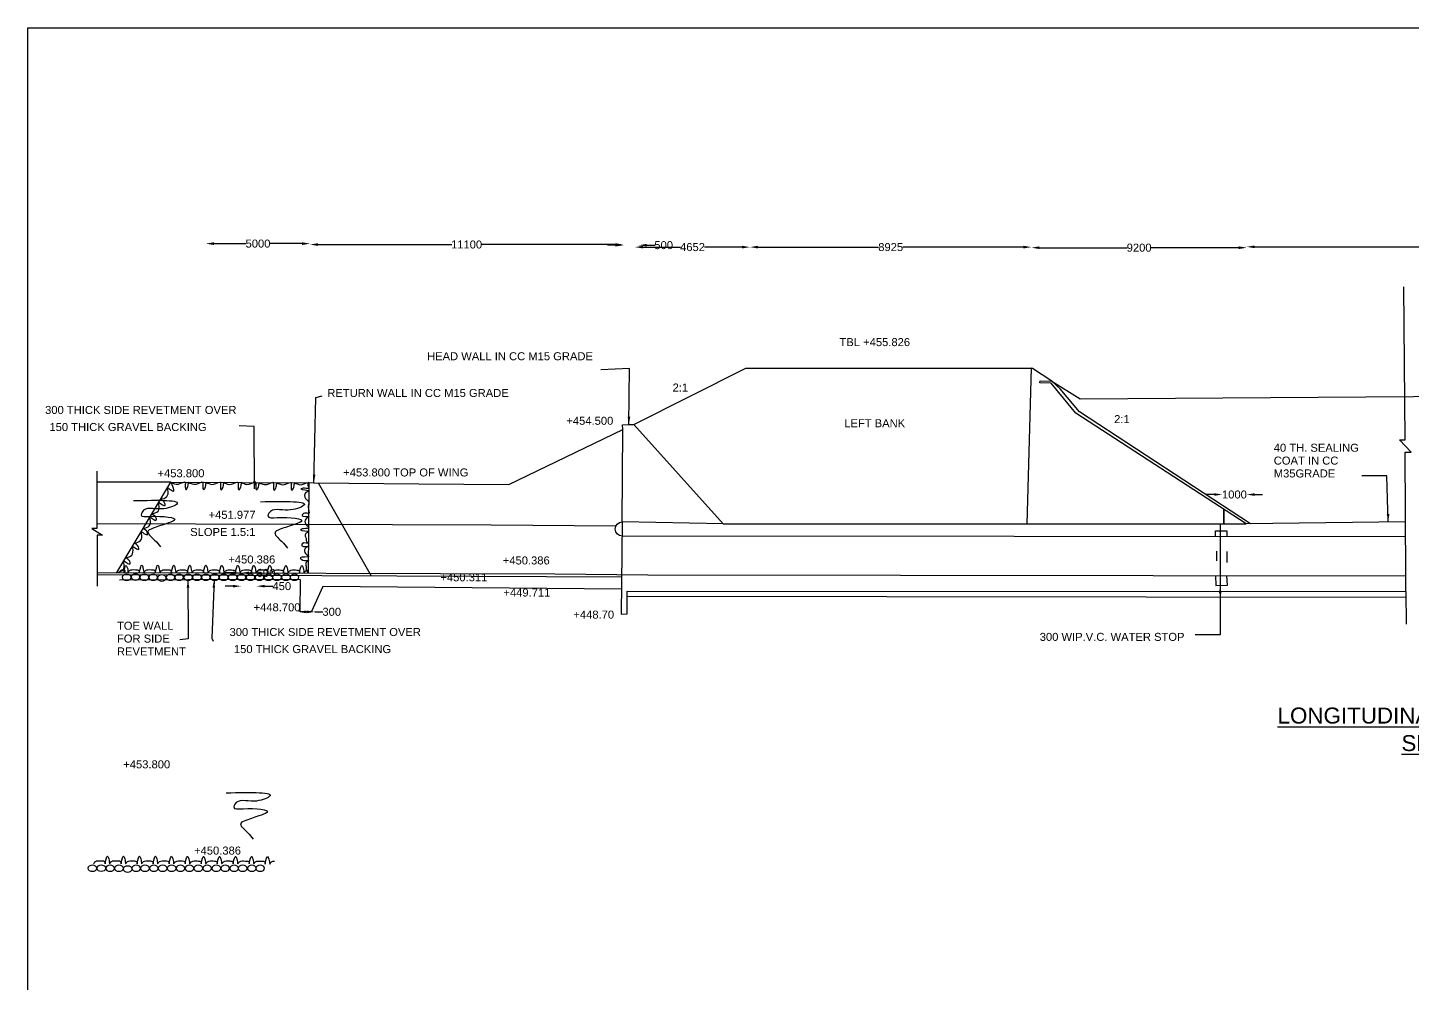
# Model space of a CAD drawing. Header units: millimetres. Extents: x 5124 to 2536808, y 2311 to 44358046.
# Drawn here: x 2529653 to 2532248, y 44356255 to 44358046 of the extents above; entities that cross this region are included whole.
import ezdxf

# ---------------------------------------------------------------- set-up
doc = ezdxf.new("R2010")
doc.units = ezdxf.units.MM
doc.header["$MEASUREMENT"] = 0
for name, color, linetype in [('DIMENSION', 7, 'Continuous'), ('DRAWING', 2, 'Continuous'), ('TEXT', 7, 'Continuous')]:
    doc.layers.add(name, color=color, linetype=linetype)
doc.styles.get("Standard").update_dxf_attribs({"font": 'arial.ttf', "height": 15})
doc.dimstyles.get("Standard").update_dxf_attribs({"dimtxt": 15, "dimasz": 15, "dimexe": 0.18, "dimexo": 0.0625, "dimgap": 0.09, "dimtad": 0, "dimdec": 0, "dimzin": 0, "dimdsep": 46, "dimtxsty": 'Standard', "dimcen": 0.09, "dimse1": 1, "dimse2": 1, "dimadec": 0, "dimazin": 0, "dimtfac": 1, "dimtdec": 0, "dimtofl": 0, "dimtmove": 0, "dimatfit": 3, "dimfxl": 1, "dimtolj": 1, "dimtzin": 0, "dimarcsym": 0})

# ---------------------------------------------------------------- blocks, each defined once
blk = doc.blocks.new('*D53')
at = {"layer": 'Defpoints', "color": 0, "transparency": 16777216}
for p in [(2529987.4, 44357638.4), (2530182.4, 44357641), (2530182.4, 44357635.5)]:
    blk.add_point(p, dxfattribs=at)
at = {"layer": 'DIMENSION', "color": 0, "lineweight": -2, "transparency": 16777216}
for p, q in [((2530002.4, 44357641), (2530062.4, 44357641)), ((2530167.4, 44357641), (2530107.4, 44357641))]:
    blk.add_line(p, q, dxfattribs=at)
at = {"layer": 'DIMENSION', "color": 0, "transparency": 16777216}
for points in [[(2530002.4, 44357643.5), (2530002.4, 44357638.5), (2529987.4, 44357641)], [(2530167.4, 44357643.5), (2530167.4, 44357638.5), (2530182.4, 44357641)]]:
    blk.add_solid(points, dxfattribs=at)
at = {"layer": 'DIMENSION', "color": 0, "transparency": 16777216, "insert": (2530084.9, 44357641), "char_height": 15, "attachment_point": 5}
blk.add_mtext('\\A1;5000', dxfattribs=at)
blk = doc.blocks.new('*D54')
at = {"layer": 'Defpoints', "color": 0, "transparency": 16777216}
for p in [(2530182.1, 44357641), (2530769.6, 44357639.3), (2530769.6, 44357629.4)]:
    blk.add_point(p, dxfattribs=at)
at = {"layer": 'DIMENSION', "color": 0, "lineweight": -2, "transparency": 16777216}
for p, q in [((2530197.1, 44357639.3), (2530448.2, 44357639.3)), ((2530754.6, 44357639.3), (2530503.4, 44357639.3))]:
    blk.add_line(p, q, dxfattribs=at)
at = {"layer": 'DIMENSION', "color": 0, "transparency": 16777216}
for points in [[(2530197.1, 44357641.8), (2530197.1, 44357636.8), (2530182.1, 44357639.3)], [(2530754.6, 44357641.8), (2530754.6, 44357636.8), (2530769.6, 44357639.3)]]:
    blk.add_solid(points, dxfattribs=at)
at = {"layer": 'DIMENSION', "color": 0, "transparency": 16777216, "insert": (2530475.8, 44357639.3), "char_height": 15, "attachment_point": 5}
blk.add_mtext('\\A1;11100', dxfattribs=at)
blk = doc.blocks.new('*D55')
at = {"layer": 'Defpoints', "color": 0, "transparency": 16777216}
for p in [(2530769.6, 44357639.3), (2530798.5, 44357638.1), (2530798.5, 44357638.1)]:
    blk.add_point(p, dxfattribs=at)
at = {"layer": 'DIMENSION', "color": 0, "lineweight": -2, "transparency": 16777216}
for p, q in [((2530754.6, 44357638.1), (2530739.6, 44357638.1)), ((2530813.5, 44357638.1), (2530828.5, 44357638.1))]:
    blk.add_line(p, q, dxfattribs=at)
at = {"layer": 'DIMENSION', "color": 0, "transparency": 16777216}
for points in [[(2530754.6, 44357640.6), (2530754.6, 44357635.6), (2530769.6, 44357638.1)], [(2530813.5, 44357640.6), (2530813.5, 44357635.6), (2530798.5, 44357638.1)]]:
    blk.add_solid(points, dxfattribs=at)
at = {"layer": 'DIMENSION', "color": 0, "transparency": 16777216, "insert": (2530845.1, 44357638.1), "char_height": 15, "attachment_point": 5}
blk.add_mtext('\\A1;500', dxfattribs=at)
blk = doc.blocks.new('*D56')
at = {"layer": 'Defpoints', "color": 0, "transparency": 16777216}
for p in [(2531006.6, 44357634.5), (2530791.6, 44357631), (2531006.6, 44357630.3)]:
    blk.add_point(p, dxfattribs=at)
at = {"layer": 'DIMENSION', "color": 0, "lineweight": -2, "transparency": 16777216}
for p, q in [((2530806.6, 44357634.5), (2530876.4, 44357634.5)), ((2530991.6, 44357634.5), (2530921.8, 44357634.5))]:
    blk.add_line(p, q, dxfattribs=at)
at = {"layer": 'DIMENSION', "color": 0, "transparency": 16777216}
for points in [[(2530806.6, 44357637), (2530806.6, 44357632), (2530791.6, 44357634.5)], [(2530991.6, 44357637), (2530991.6, 44357632), (2531006.6, 44357634.5)]]:
    blk.add_solid(points, dxfattribs=at)
at = {"layer": 'DIMENSION', "color": 0, "transparency": 16777216, "insert": (2530899.1, 44357634.5), "char_height": 15, "attachment_point": 5}
blk.add_mtext('\\A1;4652', dxfattribs=at)
blk = doc.blocks.new('*D57')
at = {"layer": 'Defpoints', "color": 0, "transparency": 16777216}
for p in [(2531006.6, 44357634.5), (2531534.3, 44357634.5), (2531534.3, 44357628)]:
    blk.add_point(p, dxfattribs=at)
at = {"layer": 'DIMENSION', "color": 0, "lineweight": -2, "transparency": 16777216}
for p, q in [((2531021.6, 44357634.5), (2531247.9, 44357634.5)), ((2531519.3, 44357634.5), (2531293, 44357634.5))]:
    blk.add_line(p, q, dxfattribs=at)
at = {"layer": 'DIMENSION', "color": 0, "transparency": 16777216}
for points in [[(2531021.6, 44357637), (2531021.6, 44357632), (2531006.6, 44357634.5)], [(2531519.3, 44357637), (2531519.3, 44357632), (2531534.3, 44357634.5)]]:
    blk.add_solid(points, dxfattribs=at)
at = {"layer": 'DIMENSION', "color": 0, "transparency": 16777216, "insert": (2531270.5, 44357634.5), "char_height": 15, "attachment_point": 5}
blk.add_mtext('\\A1;8925', dxfattribs=at)
blk = doc.blocks.new('*D58')
at = {"layer": 'Defpoints', "color": 0, "transparency": 16777216}
for p in [(2531534.3, 44357634.5), (2531937.6, 44357636.7), (2531937.6, 44357633.4)]:
    blk.add_point(p, dxfattribs=at)
at = {"layer": 'DIMENSION', "color": 0, "lineweight": -2, "transparency": 16777216}
for p, q in [((2531549.3, 44357633.4), (2531713.5, 44357633.4)), ((2531922.6, 44357633.4), (2531758.4, 44357633.4))]:
    blk.add_line(p, q, dxfattribs=at)
at = {"layer": 'DIMENSION', "color": 0, "transparency": 16777216}
for points in [[(2531549.3, 44357635.9), (2531549.3, 44357630.9), (2531534.3, 44357633.4)], [(2531922.6, 44357635.9), (2531922.6, 44357630.9), (2531937.6, 44357633.4)]]:
    blk.add_solid(points, dxfattribs=at)
at = {"layer": 'DIMENSION', "color": 0, "transparency": 16777216, "insert": (2531736, 44357633.4), "char_height": 15, "attachment_point": 5}
blk.add_mtext('\\A1;9200', dxfattribs=at)
blk = doc.blocks.new('*D59')
at = {"layer": 'Defpoints', "color": 0, "transparency": 16777216}
for p in [(2531937.6, 44357636.7), (2532662.8, 44357635), (2532662.8, 44357632)]:
    blk.add_point(p, dxfattribs=at)
at = {"layer": 'DIMENSION', "color": 0, "lineweight": -2, "transparency": 16777216}
for p, q in [((2531952.6, 44357635), (2532272.6, 44357635)), ((2532647.8, 44357635), (2532327.8, 44357635))]:
    blk.add_line(p, q, dxfattribs=at)
at = {"layer": 'DIMENSION', "color": 0, "transparency": 16777216}
for points in [[(2531952.6, 44357637.5), (2531952.6, 44357632.5), (2531937.6, 44357635)], [(2532647.8, 44357637.5), (2532647.8, 44357632.5), (2532662.8, 44357635)]]:
    blk.add_solid(points, dxfattribs=at)
at = {"layer": 'DIMENSION', "color": 0, "transparency": 16777216, "insert": (2532300.2, 44357635), "char_height": 15, "attachment_point": 5}
blk.add_mtext('\\A1;14300', dxfattribs=at)
blk = doc.blocks.new('*D69')
at = {"layer": 'Defpoints', "color": 0, "transparency": 16777216}
for p in [(2531891.7, 44357169.7), (2531937.5, 44357170.9), (2531937.5, 44357168.5)]:
    blk.add_point(p, dxfattribs=at)
at = {"layer": 'DIMENSION', "color": 0, "lineweight": -2, "transparency": 16777216}
for p, q in [((2531876.7, 44357170.9), (2531861.7, 44357170.9)), ((2531952.5, 44357170.9), (2531967.5, 44357170.9))]:
    blk.add_line(p, q, dxfattribs=at)
at = {"layer": 'DIMENSION', "color": 0, "transparency": 16777216}
for points in [[(2531876.7, 44357173.4), (2531876.7, 44357168.4), (2531891.7, 44357170.9)], [(2531952.5, 44357173.4), (2531952.5, 44357168.4), (2531937.5, 44357170.9)]]:
    blk.add_solid(points, dxfattribs=at)
at = {"layer": 'DIMENSION', "color": 0, "transparency": 16777216, "insert": (2531914.6, 44357170.9), "char_height": 15, "attachment_point": 5}
blk.add_mtext('\\A1;1000', dxfattribs=at)
blk = doc.blocks.new('*D70')
at = {"layer": 'Defpoints', "color": 0, "transparency": 16777216}
for p in [(2530160.1, 44356950.4), (2530191.4, 44356951.1), (2530191.4, 44356951.1)]:
    blk.add_point(p, dxfattribs=at)
at = {"layer": 'DIMENSION', "color": 0, "lineweight": -2, "transparency": 16777216}
for p, q in [((2530175.1, 44356951.1), (2530176.4, 44356951.1)), ((2530191.4, 44356951.1), (2530206.4, 44356951.1))]:
    blk.add_line(p, q, dxfattribs=at)
at = {"layer": 'DIMENSION', "color": 0, "transparency": 16777216}
for points in [[(2530175.1, 44356953.6), (2530175.1, 44356948.6), (2530160.1, 44356951.1)], [(2530176.4, 44356953.6), (2530176.4, 44356948.6), (2530191.4, 44356951.1)]]:
    blk.add_solid(points, dxfattribs=at)
at = {"layer": 'DIMENSION', "color": 0, "transparency": 16777216, "insert": (2530223.1, 44356951.1), "char_height": 15, "attachment_point": 5}
blk.add_mtext('\\A1;300', dxfattribs=at)
blk = doc.blocks.new('*D71')
at = {"layer": 'Defpoints', "color": 0, "transparency": 16777216}
for p in [(2530053.1, 44356996.2), (2530082.6, 44356999.2), (2530082.6, 44356998.4)]:
    blk.add_point(p, dxfattribs=at)
at = {"layer": 'DIMENSION', "color": 0, "lineweight": -2, "transparency": 16777216}
for p, q in [((2530038.1, 44356999.2), (2530023.1, 44356999.2)), ((2530097.6, 44356999.2), (2530112.6, 44356999.2))]:
    blk.add_line(p, q, dxfattribs=at)
at = {"layer": 'DIMENSION', "color": 0, "transparency": 16777216}
for points in [[(2530038.1, 44357001.7), (2530038.1, 44356996.7), (2530053.1, 44356999.2)], [(2530097.6, 44357001.7), (2530097.6, 44356996.7), (2530082.6, 44356999.2)]]:
    blk.add_solid(points, dxfattribs=at)
at = {"layer": 'DIMENSION', "color": 0, "transparency": 16777216, "insert": (2530129.5, 44356999.2), "char_height": 15, "attachment_point": 5}
blk.add_mtext('\\A1;450', dxfattribs=at)
blk = doc.blocks.new('*D72')
at = {"layer": 'Defpoints', "color": 0, "transparency": 16777216}
for p in [(2530053.2, 44357024), (2530053.2, 44357024), (2530053.1, 44356996.2)]:
    blk.add_point(p, dxfattribs=at)
at = {"layer": 'DIMENSION', "color": 0, "lineweight": -2, "transparency": 16777216}
for p, q in [((2530038.1, 44357024), (2530023.1, 44357024)), ((2530068.2, 44357024), (2530083.2, 44357024))]:
    blk.add_line(p, q, dxfattribs=at)
at = {"layer": 'DIMENSION', "color": 0, "transparency": 16777216}
for points in [[(2530038.1, 44357026.5), (2530038.1, 44357021.5), (2530053.1, 44357024)], [(2530068.2, 44357026.5), (2530068.2, 44357021.5), (2530053.2, 44357024)]]:
    blk.add_solid(points, dxfattribs=at)
at = {"layer": 'DIMENSION', "color": 0, "transparency": 16777216, "insert": (2530099.9, 44357024), "char_height": 15, "attachment_point": 5}
blk.add_mtext('\\A1;600', dxfattribs=at)

msp = doc.modelspace()

# ---------------------------------------------------------------- linework, layer by layer
at = {"layer": 'DRAWING', "color": 0}
for points in [[(2532235.9, 44357018.6), (2532234.7, 44357250.3), (2532245.5, 44357250.4), (2532223.7, 44357273.3), (2532234.5, 44357273.3), (2532231.9, 44357559.9)], [(2530779.9, 44357302), (2530789.1, 44357302.1), (2530999.1, 44357407.4)], [(2530956.5, 44357116), (2531936.9, 44357116), (2531617.6, 44357323.6), (2531571.2, 44357379.4), (2531550.2, 44357380.2), (2531550.2, 44357380.2), (2531550.3, 44357384.2), (2531572.3, 44357383.4), (2531625.6, 44357350.3), (2532963.6, 44357359.3), (2532999.7, 44357383.7), (2533045.2, 44357414.5), (2533379.3, 44357416.1), (2533605.7, 44357305.8), (2533604.3, 44357374.3), (2533465.4, 44357374.1)], [(2530999.1, 44357407.4), (2531533.9, 44357407.4)], [(2531533.9, 44357407.4), (2531533.9, 44357407.4), (2531525.4, 44357116)], [(2531944.5, 44357116.1), (2531624, 44357325.6), (2531588.2, 44357368.7), (2531572.3, 44357383.4), (2531536.5, 44357407.1), (2531533.9, 44357407.4)], [(2530189.7, 44357193.1), (2530386.4, 44357191.2), (2530555.2, 44357189.9), (2530768.6, 44357292.9), (2530768.1, 44357301.3), (2530779.9, 44357302)], [(2530789.1, 44357302.1), (2530956.5, 44357116), (2530767.3, 44357119.9), (2530768.6, 44357292.9)], [(2529782.8, 44357214.5), (2529782.9, 44357107.3), (2529773.7, 44357107.3), (2529793.3, 44357094.6), (2529783.5, 44357094.6), (2529783.5, 44356999.4)], [(2529820.2, 44357024.7), (2529921.7, 44357194.3), (2529782.8, 44357194.2)], [(2529921.7, 44357194.3), (2530189.7, 44357193.1)], [(2530179.8, 44357023.6), (2530180.5, 44357193.2)], [(2530197.5, 44357193.1), (2530296.9, 44357018.8)], [(2531894.9, 44357143.3), (2531894.9, 44357116)], [(2531894.9, 44357116), (2531894.9, 44357143.3)], [(2529782.9, 44357116.6), (2530521.6, 44357114), (2530755.4, 44357112)], [(2530767.3, 44357119.9), (2530765.7, 44356946.9), (2530776.5, 44356947.1), (2530776.7, 44356990), (2532235.5, 44356989), (2532235.6, 44357018.6)], [(2531888, 44357116), (2531887.9, 44356989.2)], [(2532235.4, 44357119.9), (2531936.9, 44357116)], [(2531879.3, 44357091.7), (2531879.3, 44357102.9), (2531900.1, 44357102.9), (2531900.1, 44357091.7)], [(2531880.7, 44357064.5), (2531880.7, 44357046.8)], [(2531900.2, 44357064.2), (2531900.5, 44357043.7)], [(2529783.5, 44357024.8), (2530641.3, 44357022.1), (2530815.6, 44357020.3), (2532235.9, 44357018.6)], [(2529783.5, 44357021), (2530766.3, 44357016.7)], [(2530082, 44357011.4), (2529825.3, 44357010.7)], [(2529953.7, 44357011.1), (2529954.3, 44356900.6)], [(2530766.1, 44356993.8), (2530206.3, 44356998.6), (2530185, 44356951.6), (2530164, 44356951.1), (2530164.8, 44357011.1), (2530082, 44357011.4)], [(2531879.1, 44357019), (2531879.5, 44357000.5), (2531901.8, 44357001), (2531900.4, 44357019)], [(2532235.6, 44356989), (2532236.6, 44356927.8)], [(2532235.7, 44356978.2), (2530776.7, 44356979.9)]]:
    msp.add_lwpolyline(points, dxfattribs=at)
msp.add_lwpolyline([(2532235.6, 44357091.4), (2530767.8, 44357092.9, -0.980851), (2530767.3, 44357119.9, -0.00871)], format="xyb", dxfattribs=at)
at = {"layer": 'TEXT', "color": 0}
msp.add_lwpolyline([(2536807.7, 44353883.1), (2529653.3, 44353883.1), (2529653.3, 44358045.6), (2536807.7, 44358045.6)], close=True, dxfattribs=at)
at = {"layer": 'TEXT', "color": 0, "extrusion": (0, 0, -1)}
for centre in [(2529838.8, 44357016), (2529855.4, 44357016.2), (2529872, 44357016), (2529888.5, 44357016), (2529904.7, 44357014.5), (2529920.8, 44357016), (2529937.3, 44357016), (2529953.9, 44357016), (2529970.5, 44357016), (2529987.2, 44357016), (2530003.8, 44357016), (2530020.6, 44357016), (2530037.4, 44357016), (2530053.9, 44357016), (2530070.9, 44357016), (2530087.7, 44357016), (2530104.5, 44357016), (2530120.4, 44357016), (2530137.4, 44357016), (2530153.3, 44357016), (2529774.6, 44356470.7), (2529791.2, 44356470.8), (2529807.8, 44356470.7), (2529824.3, 44356470.7), (2529840.6, 44356469.1), (2529856.7, 44356470.7), (2529873.1, 44356470.7), (2529889.7, 44356470.7), (2529906.3, 44356470.7), (2529923, 44356470.7), (2529939.6, 44356470.7), (2529956.4, 44356470.7), (2529973.2, 44356470.7), (2529989.7, 44356470.7), (2530006.7, 44356470.7), (2530023.5, 44356470.7), (2530040.3, 44356470.7), (2530056.2, 44356470.7), (2530073.3, 44356470.7), (2530089.1, 44356470.7)]:
    msp.add_ellipse(centre, major_axis=(-8.29, 0), ratio=0.690289, dxfattribs=at)
at = {"layer": 'TEXT', "color": 0}
for points in [[(2529902.1, 44357161.6), (2529914, 44357167), (2529915.7, 44357179.8), (2529915.1, 44357183.2), (2529920.3, 44357180.3), (2529927.3, 44357178), (2529926.4, 44357182.8), (2529921.7, 44357194.3)], [(2529921.7, 44357194.3), (2529935.9, 44357190.6), (2529948.7, 44357194.2), (2529948.3, 44357187.5), (2529950.2, 44357180), (2529953.3, 44357185.8), (2529954.8, 44357194.1)], [(2529954.8, 44357194.1), (2529969, 44357190.4), (2529981.8, 44357194), (2529981.4, 44357187.4), (2529983.3, 44357179.8), (2529986.4, 44357185.6), (2529987.9, 44357194)], [(2529987.9, 44357194), (2530002.1, 44357190.3), (2530014.9, 44357193.9), (2530014.5, 44357187.3), (2530016.4, 44357179.7), (2530019.5, 44357185.5), (2530021, 44357193.9)], [(2530021, 44357193.9), (2530035.2, 44357190.2), (2530048, 44357193.7), (2530047.6, 44357187.1), (2530049.5, 44357179.6), (2530052.6, 44357185.3), (2530054.1, 44357193.7)], [(2530054.1, 44357193.9), (2530068.3, 44357190.2), (2530081.1, 44357193.7), (2530080.7, 44357187.1), (2530082.6, 44357179.6), (2530085.7, 44357185.3), (2530087.2, 44357193.7)], [(2530087.2, 44357193.6), (2530101.4, 44357189.9), (2530114.2, 44357193.5), (2530113.8, 44357186.9), (2530115.7, 44357179.3), (2530118.7, 44357185.1), (2530120.3, 44357193.4)], [(2530120.3, 44357193.4), (2530134.5, 44357189.7), (2530147.3, 44357193.3), (2530146.9, 44357186.7), (2530148.8, 44357179.1), (2530151.8, 44357184.9), (2530153.4, 44357193.3)], [(2530180.5, 44357193.2), (2530178.3, 44357190.6), (2530180.2, 44357182.8), (2530172, 44357182.7), (2530165.2, 44357181.4), (2530180.4, 44357177.6), (2530174.5, 44357174.4), (2530174, 44357163.4), (2530180.3, 44357156.1), (2530178.9, 44357147.1), (2530180.2, 44357135.6), (2530171.8, 44357135.9), (2530167.5, 44357131.6), (2530180.2, 44357129.5), (2530174.7, 44357125), (2530174.7, 44357115.2), (2530180.1, 44357108.4), (2530170.3, 44357106.8), (2530164.3, 44357104.8), (2530180.1, 44357100.9), (2530174.4, 44357097.6), (2530174.9, 44357087.9), (2530176.5, 44357082.4), (2530180, 44357079.8), (2530167.6, 44357078.7), (2530167.3, 44357074.7), (2530180, 44357074.7), (2530173.3, 44357069.6), (2530174, 44357060.3), (2530179.9, 44357055), (2530164.1, 44357052.2), (2530172, 44357047.4), (2530179.9, 44357047.3), (2530175.4, 44357043.7), (2530175.1, 44357035.8), (2530175.1, 44357030.5), (2530179.8, 44357023.6)], [(2529851.8, 44357159.6), (2529932.2, 44357152.3), (2529903.7, 44357143.8), (2529867.6, 44357138), (2529865.7, 44357133), (2529883.1, 44357129.8), (2529927.9, 44357122.5), (2529913, 44357116.2), (2529884.9, 44357106.3), (2529879.4, 44357103.1), (2529891.1, 44357085.5), (2529901.9, 44357072.8)], [(2529885.7, 44357134.2), (2529897.6, 44357139.7), (2529899.3, 44357152.4), (2529898.7, 44357155.8), (2529903.9, 44357153), (2529910.9, 44357150.6), (2529910, 44357155.4), (2529902.1, 44357161.6)], [(2530089.7, 44357157.5), (2530170.2, 44357150.1), (2530141.6, 44357141.7), (2530105.5, 44357135.9), (2530103.6, 44357130.9), (2530121.1, 44357127.7), (2530165.9, 44357120.4), (2530150.9, 44357114), (2530122.9, 44357104.2), (2530117.4, 44357100.9), (2530129.1, 44357083.4), (2530139.9, 44357070.7)], [(2529869.4, 44357106.8), (2529881.2, 44357112.3), (2529882.9, 44357125), (2529882.3, 44357128.5), (2529887.5, 44357125.6), (2529894.5, 44357123.3), (2529893.6, 44357128), (2529885.7, 44357134.2)], [(2529853, 44357079.4), (2529864.8, 44357084.9), (2529866.5, 44357097.6), (2529865.9, 44357101.1), (2529871.1, 44357098.2), (2529878.1, 44357095.9), (2529877.2, 44357100.6), (2529869.4, 44357106.8)], [(2529836.6, 44357052.1), (2529848.4, 44357057.5), (2529850.1, 44357070.2), (2529849.5, 44357073.7), (2529854.7, 44357070.8), (2529861.7, 44357068.5), (2529860.8, 44357073.2), (2529853, 44357079.4)], [(2529820.2, 44357024.7), (2529832, 44357030.1), (2529833.7, 44357042.9), (2529833.1, 44357046.3), (2529838.3, 44357043.4), (2529845.3, 44357041.1), (2529844.5, 44357045.9), (2529836.6, 44357052.1)], [(2529826.2, 44357025.1), (2529828.2, 44357028.9), (2529835.4, 44357028.5), (2529834.7, 44357024.2), (2529836, 44357035.9), (2529837.4, 44357037.8), (2529840, 44357034.3), (2529841, 44357024.6)], [(2529841, 44357024.6), (2529844.4, 44357028.6), (2529855.3, 44357030), (2529862.5, 44357027.4), (2529862.5, 44357024.6), (2529865.1, 44357035.5), (2529867.1, 44357038.6), (2529869.3, 44357033.9), (2529871, 44357024.5)], [(2529871, 44357024.6), (2529874.4, 44357028.6), (2529885.3, 44357030), (2529892.5, 44357027.4), (2529892.5, 44357024.6), (2529895.1, 44357035.5), (2529897.1, 44357038.6), (2529899.3, 44357033.9), (2529901, 44357024.5)], [(2529901, 44357024.5), (2529904.5, 44357028.5), (2529915.3, 44357029.9), (2529922.5, 44357027.3), (2529922.5, 44357024.4), (2529925.1, 44357035.4), (2529927.1, 44357038.5), (2529929.3, 44357033.8), (2529931, 44357024.4)], [(2529931, 44357024.4), (2529934.5, 44357028.4), (2529945.3, 44357029.8), (2529952.5, 44357027.2), (2529952.5, 44357024.3), (2529955.1, 44357035.3), (2529957.1, 44357038.3), (2529959.3, 44357033.6), (2529961, 44357024.3)], [(2529961, 44357024.4), (2529964.5, 44357028.4), (2529975.3, 44357029.8), (2529982.5, 44357027.2), (2529982.5, 44357024.3), (2529985.1, 44357035.3), (2529987.1, 44357038.3), (2529989.4, 44357033.6), (2529991, 44357024.3)], [(2529991, 44357024.3), (2529994.5, 44357028.3), (2530005.4, 44357029.7), (2530012.5, 44357027.1), (2530012.5, 44357024.2), (2530015.1, 44357035.2), (2530017.1, 44357038.2), (2530019.4, 44357033.5), (2530021, 44357024.2)], [(2530021, 44357024.2), (2530024.5, 44357028.2), (2530035.4, 44357029.6), (2530042.5, 44357027), (2530042.5, 44357024.1), (2530045.1, 44357035.1), (2530047.1, 44357038.1), (2530049.4, 44357033.4), (2530051.1, 44357024.1)], [(2530051, 44357024.3), (2530054.5, 44357028.3), (2530065.4, 44357029.7), (2530072.5, 44357027), (2530072.5, 44357024.2), (2530075.1, 44357035.2), (2530077.1, 44357038.2), (2530079.4, 44357033.5), (2530081, 44357024.2)], [(2530081, 44357024.3), (2530084.5, 44357028.3), (2530095.4, 44357029.7), (2530102.5, 44357027), (2530102.5, 44357024.2), (2530105.1, 44357035.2), (2530107.1, 44357038.2), (2530109.4, 44357033.5), (2530111.1, 44357024.2)], [(2530111.1, 44357024.2), (2530114.5, 44357028.2), (2530125.4, 44357029.6), (2530132.6, 44357026.9), (2530132.6, 44357024.1), (2530135.1, 44357035.1), (2530137.2, 44357038.1), (2530139.4, 44357033.4), (2530141.1, 44357024.1)], [(2530141.1, 44357024.1), (2530144.5, 44357028.1), (2530155.4, 44357029.5), (2530162.6, 44357026.8), (2530162.6, 44357024), (2530165.2, 44357035), (2530167.2, 44357038), (2530169.4, 44357033.3), (2530171.1, 44357024)], [(2530025.5, 44356612.1), (2530106, 44356604.8), (2530077.4, 44356596.3), (2530041.3, 44356590.5), (2530039.5, 44356585.5), (2530056.9, 44356582.3), (2530101.7, 44356575), (2530086.7, 44356568.6), (2530058.7, 44356558.8), (2530053.2, 44356555.6), (2530064.9, 44356538), (2530075.7, 44356525.3)], [(2529776.8, 44356479.2), (2529780.2, 44356483.2), (2529791.1, 44356484.7), (2529798.3, 44356482), (2529798.3, 44356479.2), (2529800.9, 44356490.2), (2529802.9, 44356493.2), (2529805.1, 44356488.5), (2529806.8, 44356479.1)], [(2529806.8, 44356479.2), (2529810.2, 44356483.2), (2529821.1, 44356484.7), (2529828.3, 44356482), (2529828.3, 44356479.2), (2529830.9, 44356490.2), (2529832.9, 44356493.2), (2529835.1, 44356488.5), (2529836.8, 44356479.1)], [(2529836.8, 44356479.1), (2529840.3, 44356483.1), (2529851.1, 44356484.6), (2529858.3, 44356481.9), (2529858.3, 44356479.1), (2529860.9, 44356490.1), (2529862.9, 44356493.1), (2529865.1, 44356488.4), (2529866.8, 44356479)], [(2529866.8, 44356479), (2529870.3, 44356483), (2529881.1, 44356484.5), (2529888.3, 44356481.8), (2529888.3, 44356479), (2529890.9, 44356490), (2529892.9, 44356493), (2529895.1, 44356488.3), (2529896.8, 44356478.9)], [(2529896.8, 44356479), (2529900.3, 44356483), (2529911.2, 44356484.5), (2529918.3, 44356481.8), (2529918.3, 44356479), (2529920.9, 44356490), (2529922.9, 44356493), (2529925.2, 44356488.3), (2529926.8, 44356478.9)], [(2529926.8, 44356478.9), (2529930.3, 44356482.9), (2529941.2, 44356484.4), (2529948.3, 44356481.7), (2529948.3, 44356478.9), (2529950.9, 44356489.9), (2529952.9, 44356492.9), (2529955.2, 44356488.2), (2529956.8, 44356478.8)], [(2529956.8, 44356478.8), (2529960.3, 44356482.8), (2529971.2, 44356484.3), (2529978.4, 44356481.6), (2529978.3, 44356478.8), (2529980.9, 44356489.7), (2529982.9, 44356492.8), (2529985.2, 44356488.1), (2529986.9, 44356478.7)], [(2529986.8, 44356478.9), (2529990.3, 44356482.9), (2530001.2, 44356484.3), (2530008.3, 44356481.7), (2530008.3, 44356478.8), (2530010.9, 44356489.8), (2530012.9, 44356492.8), (2530015.2, 44356488.1), (2530016.9, 44356478.8)], [(2530016.8, 44356478.9), (2530020.3, 44356482.9), (2530031.2, 44356484.3), (2530038.4, 44356481.7), (2530038.3, 44356478.8), (2530040.9, 44356489.8), (2530043, 44356492.8), (2530045.2, 44356488.1), (2530046.9, 44356478.8)], [(2530046.9, 44356478.8), (2530050.3, 44356482.8), (2530061.2, 44356484.2), (2530068.4, 44356481.6), (2530068.4, 44356478.7), (2530070.9, 44356489.7), (2530073, 44356492.7), (2530075.2, 44356488), (2530076.9, 44356478.7)], [(2530076.9, 44356478.7), (2530080.3, 44356482.7), (2530091.2, 44356484.1), (2530098.4, 44356481.5), (2530098.4, 44356478.6), (2530101, 44356489.6), (2530103, 44356492.6), (2530105.2, 44356487.9), (2530106.9, 44356478.6)]]:
    msp.add_spline(points, degree=3, dxfattribs=at)
for points, knots in [([(2530153.4, 44357193.3), (2530157.6, 44357190.8), (2530165.6, 44357186), (2530182.6, 44357197.4), (2530179.6, 44357188.1), (2530180.1, 44357182.9), (2530180.4, 44357181.4)], [0, 0, 0, 0, 14.66657, 27.986918, 34.609394, 38.49883, 38.49883, 38.49883, 38.49883]), ([(2530171.1, 44357024), (2530172.2, 44357025.5), (2530174.5, 44357028.7), (2530177.8, 44357029.4), (2530179.8, 44357029.5)], [0, 0, 0, 0, 5.277464, 11.195646, 11.195646, 11.195646, 11.195646]), ([(2530106.9, 44356478.6), (2530108, 44356480.1), (2530110.3, 44356483.3), (2530113.6, 44356484), (2530115.6, 44356484.1)], [0, 0, 0, 0, 5.277464, 11.195646, 11.195646, 11.195646, 11.195646])]:
    msp.add_open_spline(points, degree=3, knots=knots, dxfattribs=at)

# ---------------------------------------------------------------- texts
for s, height, p in [('TBL +455.826', 15, (2531174.6, 44357449)), ('HEAD WALL IN CC M15 GRADE', 15, (2530401.7, 44357422.5)), ('2:1', 15, (2530861.8, 44357363.9)), ('RETURN WALL IN CC M15 GRADE', 15, (2530214.8, 44357353.7)), ('300 THICK SIDE REVETMENT OVER', 15, (2529686, 44357321.9)), ('150 THICK GRAVEL BACKING', 15, (2529694.1, 44357289.9)), ('+454.500', 15, (2530662.7, 44357301.6)), ('LEFT BANK', 15, (2531183.5, 44357297)), ('2:1', 15, (2531689.1, 44357304.7)), ('40 TH. SEALING', 15, (2531988.3, 44357251.1)), ('+453.800', 15, (2529896.6, 44357203.3)), ('+453.800 TOP OF WING', 15, (2530244.5, 44357204.8)), ('COAT IN CC', 15, (2531988.3, 44357227)), ('M35GRADE', 15, (2531988.3, 44357202.9)), ('+451.977', 15, (2529992.3, 44357125.4)), ('SLOPE 1.5:1', 15, (2529957.8, 44357093.2)), ('+450.386', 15, (2530029.3, 44357041.7)), ('+450.386', 15, (2530543.6, 44357039.9)), ('+450.311', 15, (2530426.7, 44357008.3)), ('+449.711', 15, (2530544.8, 44356979.7)), ('+448.700', 15, (2530076.6, 44356952.1)), ('TOE WALL ', 15, (2529820.6, 44356917.6)), ('+448.70', 15, (2530675.9, 44356938.4)), ('FOR SIDE', 15, (2529820.6, 44356893.5)), ('300 THICK SIDE REVETMENT OVER', 15, (2530031.6, 44356905.8)), ('300 WIP.V.C. WATER STOP', 15, (2531549.8, 44356896.7)), ('REVETMENT', 15, (2529820.6, 44356869.4)), ('150 THICK GRAVEL BACKING', 15, (2530039.8, 44356873.8)), ('%%ULONGITUDINAL SECTION (BOX)', 30, (2531995.4, 44356741.8)), ('%%USECTION A-B', 30, (2532227.5, 44356690.2)), ('+453.800', 15, (2529832.4, 44356657.9)), ('+450.386', 15, (2529965.1, 44356496.3))]:
    msp.add_text(s, height=height, dxfattribs=at).set_placement(p)

# ---------------------------------------------------------------- dimensions: what is measured, and where the dimension line sits
at = {"layer": 'DIMENSION', "color": 0}
for base, p1, p2, text, picture, middle in [((2530182.4, 44357641), (2529987.4, 44357638.4), (2530182.4, 44357635.5), '5000', '*D53', (2530084.9, 44357641)), ((2530769.6, 44357639.3), (2530182.1, 44357641), (2530769.6, 44357629.4), '11100', '*D54', (2530475.8, 44357639.3)), ((2530798.5, 44357638.1), (2530769.6, 44357639.3), (2530798.5, 44357638.1), '500', '*D55', (2530845.1, 44357638.1)), ((2531006.6, 44357634.5), (2530791.6, 44357631), (2531006.6, 44357630.3), '4652', '*D56', (2530899.1, 44357634.5)), ((2531534.3, 44357634.5), (2531006.6, 44357634.5), (2531534.3, 44357628), '8925', '*D57', (2531270.5, 44357634.5)), ((2531937.6, 44357633.4), (2531534.3, 44357634.5), (2531937.6, 44357636.7), '9200', '*D58', (2531736, 44357633.4)), ((2532662.8, 44357635), (2531937.6, 44357636.7), (2532662.8, 44357632), '14300', '*D59', (2532300.2, 44357635)), ((2531937.5, 44357170.9), (2531891.7, 44357169.7), (2531937.5, 44357168.5), '1000', '*D69', (2531914.6, 44357170.9)), ((2530053.2, 44357024), (2530053.1, 44356996.2), (2530053.2, 44357024), '600', '*D72', (2530099.9, 44357024)), ((2530082.6, 44356999.2), (2530053.1, 44356996.2), (2530082.6, 44356998.4), '450', '*D71', (2530129.5, 44356999.2)), ((2530191.4, 44356951.1), (2530160.1, 44356950.4), (2530191.4, 44356951.1), '300', '*D70', (2530223.1, 44356951.1))]:
    dim = msp.add_linear_dim(base=base, p1=p1, p2=p2, text=text, dimstyle='Standard', dxfattribs=at)
    dim.commit()
    dim.dimension.update_dxf_attribs({"geometry": picture, "text_midpoint": middle})

# ---------------------------------------------------------------- leaders
for points in [[(2530779.9, 44357302), (2530781, 44357406.9), (2530727.5, 44357404.7)], [(2530189.7, 44357193.1), (2530193, 44357352.6), (2530205.2, 44357355.8)], [(2530078.5, 44357181.5), (2530077.9, 44357298.6), (2530049.6, 44357299.4)], [(2532203, 44357119.5), (2532200.1, 44357205.7), (2532153.6, 44357205.7)], [(2529953.7, 44357011.1), (2529954.3, 44356900.6), (2529938.3, 44356898.9)], [(2530002.6, 44357011.2), (2529998.6, 44356901.7), (2530000.8, 44356896.2)]]:
    msp.add_leader(points, dimstyle='Standard', override={"dimgap": 0.09, "dimtad": 0}, dxfattribs=at)
at = {"layer": 'TEXT', "color": 0}
msp.add_leader([(2531888, 44357000.7), (2531888, 44356908.2), (2531841.3, 44356908.2)], dimstyle='Standard', override={"dimgap": 0.09, "dimtad": 0}, dxfattribs=at)

doc.saveas('drawing.dxf')
